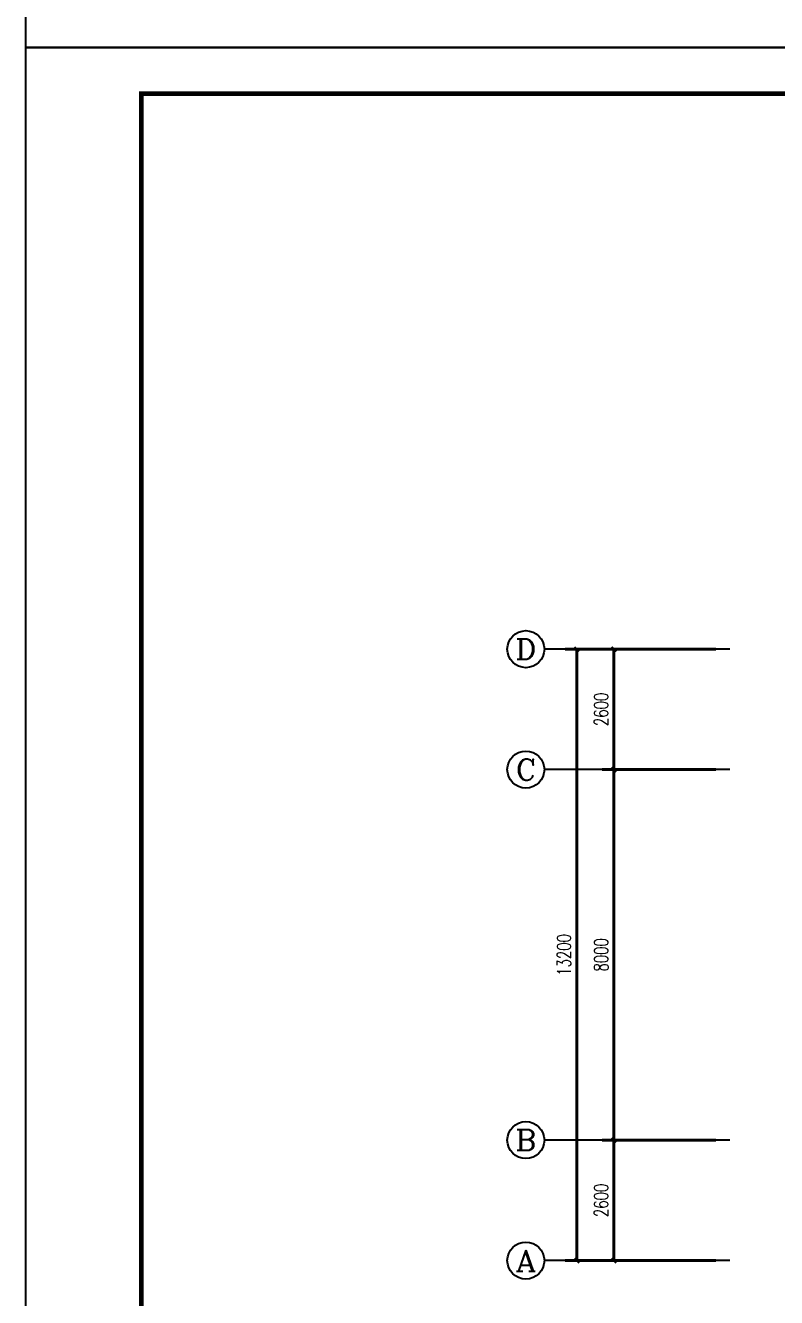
# Model space of a CAD drawing. Extents: x 621174 to 1725648, y -986053 to 860327.
# Drawn here: x 697210 to 713422, y -971042 to -943578 of the extents above; entities that cross this region are included whole.
import ezdxf
from ezdxf.enums import TextEntityAlignment as Align

# ---------------------------------------------------------------- set-up
doc = ezdxf.new("R2010")
doc.units = 0
doc.header["$LTSCALE"] = 1000
doc.header["$MEASUREMENT"] = 0
doc.layers.get('Defpoints').update_dxf_attribs({"color": 8})
for name, color, linetype in [('AXIS', 8, 'Continuous'), ('AXIS_TEXT', 8, 'Continuous'), ('C-AXIS(轴号)', 8, 'Continuous'), ('C-AXIS-T(字)', 8, 'Continuous'), ('图框', 140, 'Continuous')]:
    doc.layers.add(name, color=color, linetype=linetype)
doc.layers.add('WALL', color=8, linetype='Continuous', lineweight=40)
doc.styles.add('_TCH_AXIS', font='COMPLEX', dxfattribs={"bigfont": 'GBCBIG'})
doc.styles.add('_TCH_DIM_T3', font='SIMPLEX', dxfattribs={"width": 0.705882, "bigfont": 'GBCBIG'})
doc.styles.add('COMPLEX', font='COMPLEX')
doc.dimstyles.new('_TCH_ARCH&&100', dxfattribs={"dimtxt": 297.5, "dimasz": 100, "dimexe": 250, "dimexo": 300, "dimgap": 126.25, "dimtad": 1, "dimdec": 0, "dimzin": 0, "dimdsep": 46, "dimtxsty": '_TCH_DIM_T3', "dimblk": 'ARCHTICK', "dimcen": 0.09, "dimclrt": 7, "dimazin": 2, "dimtfac": 1, "dimtdec": 0, "dimtix": 1, "dimtmove": 2, "dimatfit": 3, "dimfxl": 1, "dimtolj": 1, "dimtzin": 0, "dimarcsym": 0})

# ---------------------------------------------------------------- blocks, each defined once
blk = doc.blocks.new('_ArchTick')
at = {"color": 0, "linetype": 'ByBlock', "const_width": 0.4}
blk.add_lwpolyline([(-0.5, -0.5), (0.5, 0.5)], dxfattribs=at)
blk = doc.blocks.new('*D25')
at = {"layer": 'AXIS', "color": 0, "lineweight": -2, "transparency": 16777216}
for p, q in [((1658858, 1158728), (1655608, 1158728)), ((1655858, 1145529), (1655858, 1158728)), ((1658858, 1145529), (1655608, 1145529))]:
    blk.add_line(p, q, dxfattribs=at)
at = {"layer": 'Defpoints', "color": 0, "transparency": 16777216}
for p in [(1655858, 1158728), (1659158, 1158728), (1659158, 1145529)]:
    blk.add_point(p, dxfattribs=at)
at = {"layer": 'AXIS', "color": 0, "lineweight": -2, "transparency": 16777216, "xscale": 100, "yscale": 100, "zscale": 100}
for p, rotation in [((1655858, 1158728), 90), ((1655858, 1145529), 270)]:
    blk.add_blockref('_ArchTick', p, dxfattribs=dict(at, rotation=rotation))
at = {"layer": 'AXIS', "color": 7, "transparency": 16777216, "insert": (1655583, 1152129), "char_height": 297.5, "attachment_point": 5, "rotation": 90, "style": '_TCH_DIM_T3'}
blk.add_mtext('\\A1;13200', dxfattribs=at)
blk = doc.blocks.new('*D24')
at = {"layer": 'AXIS', "color": 0, "lineweight": -2, "transparency": 16777216}
for p, q in [((1658858, 1158728), (1656408, 1158728)), ((1656658, 1156128), (1656658, 1158728)), ((1658858, 1156128), (1656408, 1156128))]:
    blk.add_line(p, q, dxfattribs=at)
at = {"layer": 'Defpoints', "color": 0, "transparency": 16777216}
for p in [(1656658, 1158728), (1659158, 1158728), (1659158, 1156128)]:
    blk.add_point(p, dxfattribs=at)
at = {"layer": 'AXIS', "color": 0, "lineweight": -2, "transparency": 16777216, "xscale": 100, "yscale": 100, "zscale": 100}
for p, rotation in [((1656658, 1158728), 90), ((1656658, 1156128), 270)]:
    blk.add_blockref('_ArchTick', p, dxfattribs=dict(at, rotation=rotation))
at = {"layer": 'AXIS', "color": 7, "transparency": 16777216, "insert": (1656383, 1157428), "char_height": 297.5, "attachment_point": 5, "rotation": 90, "style": '_TCH_DIM_T3'}
blk.add_mtext('\\A1;2600', dxfattribs=at)
blk = doc.blocks.new('*D23')
at = {"layer": 'AXIS', "color": 0, "lineweight": -2, "transparency": 16777216}
for p, q in [((1658858, 1156128), (1656408, 1156128)), ((1656658, 1148129), (1656658, 1156128)), ((1658858, 1148129), (1656408, 1148129))]:
    blk.add_line(p, q, dxfattribs=at)
at = {"layer": 'Defpoints', "color": 0, "transparency": 16777216}
for p in [(1656658, 1156128), (1659158, 1156128), (1659158, 1148129)]:
    blk.add_point(p, dxfattribs=at)
at = {"layer": 'AXIS', "color": 0, "lineweight": -2, "transparency": 16777216, "xscale": 100, "yscale": 100, "zscale": 100}
for p, rotation in [((1656658, 1156128), 90), ((1656658, 1148129), 270)]:
    blk.add_blockref('_ArchTick', p, dxfattribs=dict(at, rotation=rotation))
at = {"layer": 'AXIS', "color": 7, "transparency": 16777216, "insert": (1656383, 1152129), "char_height": 297.5, "attachment_point": 5, "rotation": 90, "style": '_TCH_DIM_T3'}
blk.add_mtext('\\A1;8000', dxfattribs=at)
blk = doc.blocks.new('*D22')
at = {"layer": 'AXIS', "color": 0, "lineweight": -2, "transparency": 16777216}
for p, q in [((1658858, 1148129), (1656408, 1148129)), ((1656658, 1145529), (1656658, 1148129)), ((1658858, 1145529), (1656408, 1145529))]:
    blk.add_line(p, q, dxfattribs=at)
at = {"layer": 'Defpoints', "color": 0, "transparency": 16777216}
for p in [(1656658, 1148129), (1659158, 1148129), (1659158, 1145529)]:
    blk.add_point(p, dxfattribs=at)
at = {"layer": 'AXIS', "color": 0, "lineweight": -2, "transparency": 16777216, "xscale": 100, "yscale": 100, "zscale": 100}
for p, rotation in [((1656658, 1148129), 90), ((1656658, 1145529), 270)]:
    blk.add_blockref('_ArchTick', p, dxfattribs=dict(at, rotation=rotation))
at = {"layer": 'AXIS', "color": 7, "transparency": 16777216, "insert": (1656383, 1146829), "char_height": 297.5, "attachment_point": 5, "rotation": 90, "style": '_TCH_DIM_T3'}
blk.add_mtext('\\A1;2600', dxfattribs=at)
blk = doc.blocks.new('_AXISO')
blk.add_circle((0, 0), 0.5)
at = {"layer": 'AXIS_TEXT', "style": 'COMPLEX', "width": 1.041667}
blk.add_attdef('A', text='', height=0.56, dxfattribs=at).set_placement((-0.25, -0.28), (0.25, -0.28), align=Align.FIT)
blk = doc.blocks.new('SDFGSDFHJJ')
at = {"layer": 'C-AXIS(轴号)', "color": 8}
for p, q in [((1659158, 1158728.4), (1655158, 1158728.4)), ((1659158, 1156128.4), (1655158, 1156128.4)), ((1659158, 1148128.8), (1655158, 1148128.8)), ((1659158, 1145528.8), (1655158, 1145528.8))]:
    blk.add_line(p, q, dxfattribs=at)
ref = blk.add_blockref('_AXISO', (1654758, 1158728.4), dxfattribs=dict(at, xscale=800, yscale=800, zscale=800))
ref.add_attrib('A', 'D', dxfattribs={"layer": 'C-AXIS-T(字)', "height": 452.5, "style": '_TCH_AXIS', "width": 1.235294}).set_placement((1654531.7, 1158502.1), (1654984.3, 1158502.1), align=Align.FIT)
ref = blk.add_blockref('_AXISO', (1654758, 1156128.4), dxfattribs=dict(at, xscale=800, yscale=800, zscale=800))
ref.add_attrib('A', 'C', dxfattribs={"layer": 'C-AXIS-T(字)', "height": 452.5, "style": '_TCH_AXIS', "width": 1.4}).set_placement((1654531.7, 1155902.1), (1654984.3, 1155902.1), align=Align.FIT)
ref = blk.add_blockref('_AXISO', (1654758, 1148128.8), dxfattribs=dict(at, xscale=800, yscale=800, zscale=800))
ref.add_attrib('A', 'B', dxfattribs={"layer": 'C-AXIS-T(字)', "height": 452.5, "style": '_TCH_AXIS', "width": 1.235294}).set_placement((1654531.7, 1147902.6), (1654984.3, 1147902.6), align=Align.FIT)
ref = blk.add_blockref('_AXISO', (1654758, 1145528.8), dxfattribs=dict(at, xscale=800, yscale=800, zscale=800))
ref.add_attrib('A', 'A', dxfattribs={"layer": 'C-AXIS-T(字)', "height": 452.5, "style": '_TCH_AXIS', "width": 1.166667}).set_placement((1654531.7, 1145302.6), (1654984.3, 1145302.6), align=Align.FIT)
at = {"layer": 'AXIS', "color": 8}
for p1, p2, distance, picture, middle in [((1659158, 1145528.8), (1659158, 1158728.4), 3300, '*D25', (1655583, 1152128.6)), ((1659158, 1156128.4), (1659158, 1158728.4), 2500, '*D24', (1656383, 1157428.4)), ((1659158, 1148128.8), (1659158, 1156128.4), 2500, '*D23', (1656383, 1152128.6)), ((1659158, 1145528.8), (1659158, 1148128.8), 2500, '*D22', (1656383, 1146828.8))]:
    dim = blk.add_aligned_dim(p1=p1, p2=p2, distance=distance, dimstyle='_TCH_ARCH&&100', dxfattribs=at)
    dim.commit()
    dim.dimension.update_dxf_attribs({"geometry": picture, "text_midpoint": middle})

msp = doc.modelspace()

# ---------------------------------------------------------------- linework, layer by layer
at = {"layer": '图框'}
for points in [[(697210, -944053), (756610, -944053), (756610, -902053), (697210, -902053)], [(697210, -986053), (756610, -986053), (756610, -944053), (697210, -944053)]]:
    msp.add_lwpolyline(points, close=True, dxfattribs=at)
at = {"layer": '图框', "const_width": 100}
msp.add_lwpolyline([(699710, -985053), (755610, -985053), (755610, -945053), (699710, -945053)], close=True, dxfattribs=at)

# ---------------------------------------------------------------- block references
at = {"layer": 'WALL'}
msp.add_blockref('SDFGSDFHJJ', (-946747, -2115772), dxfattribs=at)

doc.saveas('drawing.dxf')
